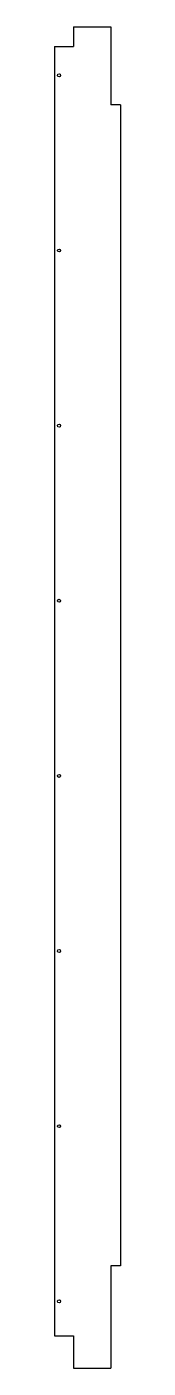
# Model space of a CAD drawing. Extents: x 92 to 203, y -598 to 1669.
import ezdxf

# ---------------------------------------------------------------- set-up
doc = ezdxf.new("R2010")
doc.units = 0
doc.header["$LTSCALE"] = 25.4
doc.layers.get('0').update_dxf_attribs({"linetype": 'CONTINUOUS'})
doc.layers.add('FEXT_LARG_IZQ_14', color=7, linetype='CONTINUOUS')

msp = doc.modelspace()

# ---------------------------------------------------------------- linework, layer by layer
at = {"linetype": 'CONTINUOUS'}
for p, q in [((124, 1668.8), (124, 1635.3)), ((187, 1668.8), (187, 1536.8)), ((92.3, 1635.3), (124, 1635.3)), ((203.2, 1536.8), (187, 1536.8)), ((203.2, -425.2), (187, -425.2)), ((187, -425.2), (187, -598.2)), ((92.3, -543.7), (124, -543.7)), ((124, -543.7), (124, -598.2))]:
    msp.add_line(p, q, dxfattribs=at)
at = {"layer": 'FEXT_LARG_IZQ_14', "color": 7, "linetype": 'CONTINUOUS'}
for p, q in [((124, 1668.8), (187, 1668.8)), ((92.3, 1635.3), (92.3, -543.7)), ((203.2, 1536.8), (203.2, -425.2)), ((124, -598.2), (187, -598.2))]:
    msp.add_line(p, q, dxfattribs=at)
for centre in [(99.8, 1586.8), (99.8, 1290.8), (99.8, 994.8), (99.8, 698.8), (99.8, 402.8), (99.8, 106.8), (99.8, -189.2), (99.8, -485.2)]:
    msp.add_circle(centre, 2.5, dxfattribs=at)

doc.saveas('drawing.dxf')
